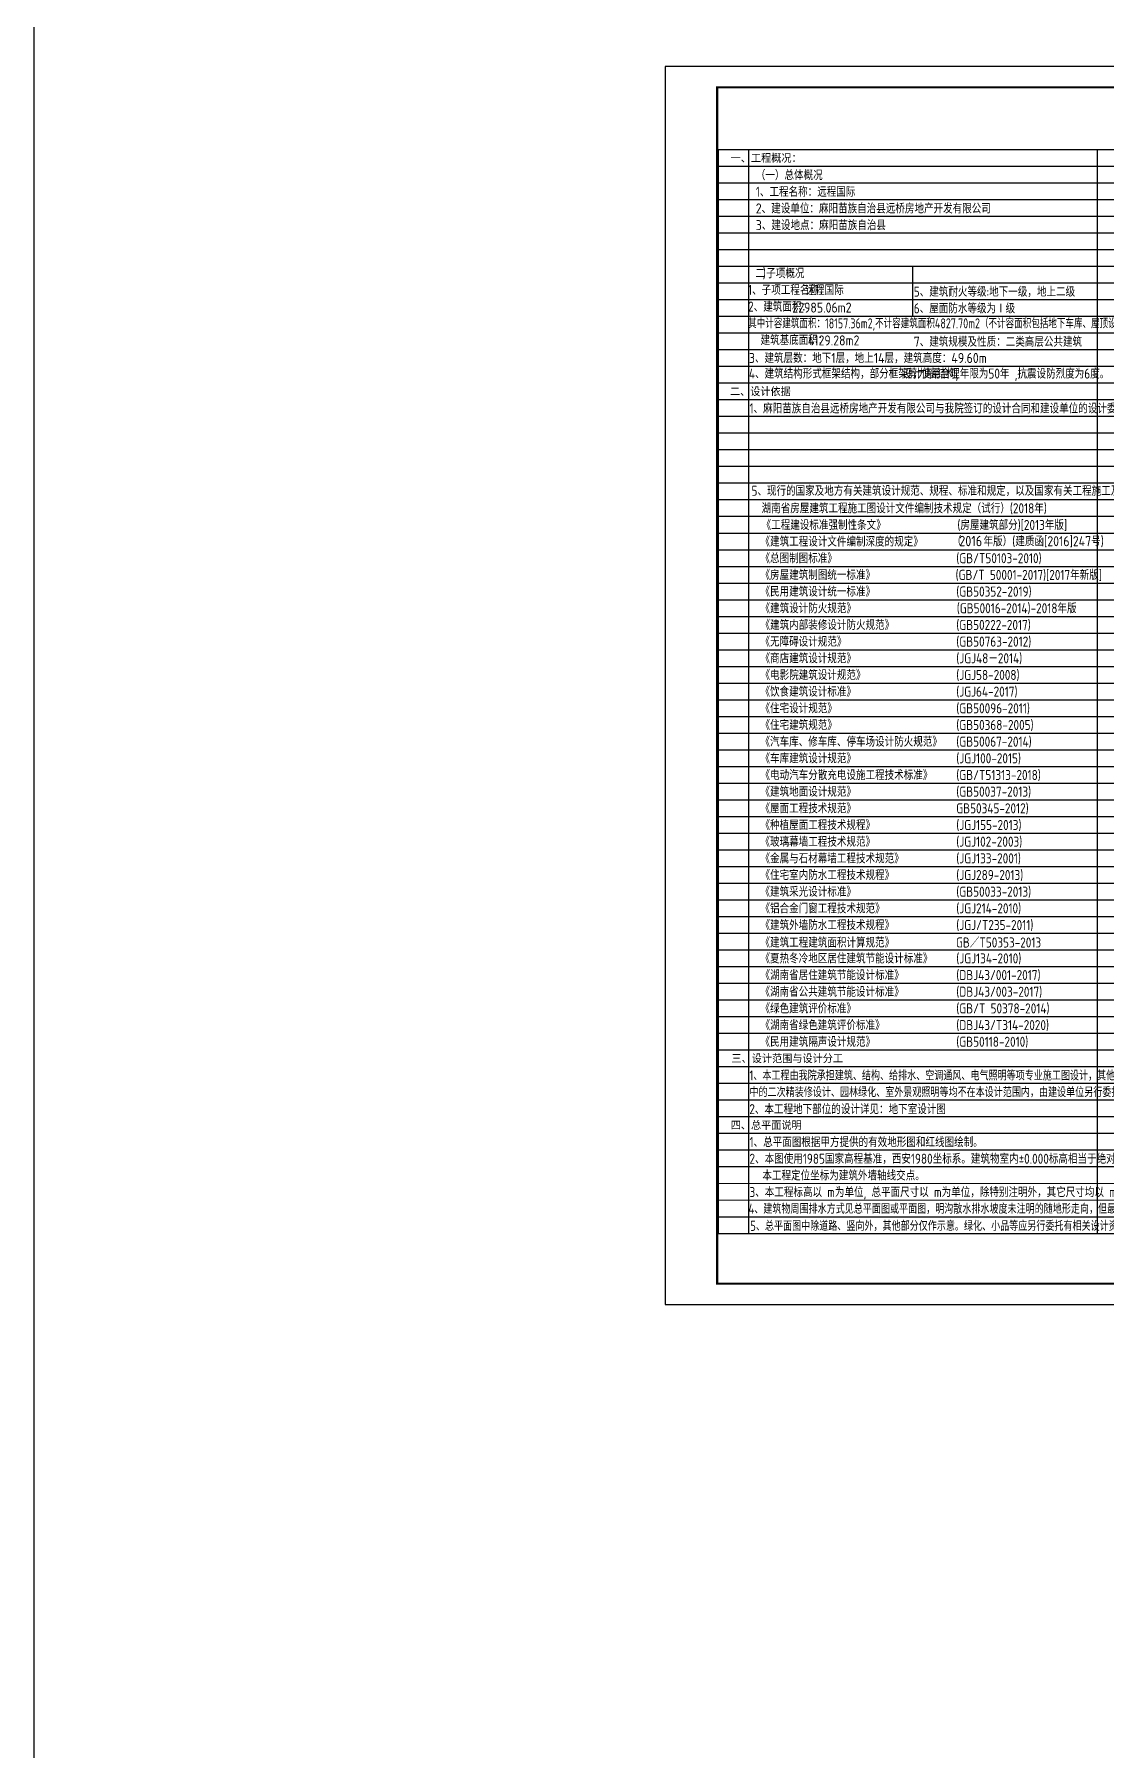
# Model space of a CAD drawing. Extents: x -737978 to 768813, y -372247 to 1140308.
# Drawn here: x -719120 to -667669, y -65306 to 17038 of the extents above; entities that cross this region are included whole.
import ezdxf

# ---------------------------------------------------------------- set-up
doc = ezdxf.new("R2010")
doc.units = 0
doc.header["$LTSCALE"] = 1000
doc.header["$MEASUREMENT"] = 0
doc.layers.get('0').update_dxf_attribs({"linetype": 'CONTINUOUS'})
for name, color, linetype in [('0-网审修改内容', 6, 'CONTINUOUS'), ('A-ANNO-IDEN-INDX', 3, 'CONTINUOUS'), ('A-ANNO-TABS', 7, 'CONTINUOUS'), ('A-ANNO-TEXT', 7, 'CONTINUOUS'), ('A-ANNO-TEXT修改内容', 2, 'CONTINUOUS'), ('PUB_TITLE', 4, 'CONTINUOUS'), ('需要填写', 1, 'CONTINUOUS')]:
    doc.layers.add(name, color=color, linetype=linetype)
doc.styles.add('A-单线字', font='GBENOR', dxfattribs={"bigfont": 'GBCBIG'})
doc.styles.add('A-黑体', font='simhei_0.ttf', dxfattribs={"width": 0.85})

msp = doc.modelspace()

# ---------------------------------------------------------------- linework, layer by layer
at = {"color": 1}
msp.add_lwpolyline([(-719119.7, 88793.3), (768813.4, 88793.3), (768813.4, -372247.3), (-719119.7, -372247.3)], close=True, dxfattribs=at)
at = {"layer": 'A-ANNO-TABS', "color": 8}
for p, q in [((-686303.2, 11497.5), (-686303.2, -40502.5)), ((-684857.6, 11497.5), (-684857.6, -40502.5)), ((-668132.6, 11497.5), (-668132.6, -40502.5)), ((-614358.7, 9097.5), (-686357.6, 9097.5)), ((-614358.7, 8297.5), (-686357.6, 8297.5)), ((-614358.7, 7497.5), (-686357.6, 7497.5)), ((-614358.7, 6697.5), (-686357.6, 6697.5)), ((-614358.7, 5897.5), (-686357.6, 5897.5)), ((-676982.1, 5897.5), (-676982.1, 3497.5)), ((-614358.7, 5097.5), (-686357.6, 5097.5)), ((-614358.7, 4297.5), (-686357.6, 4297.5)), ((-614358.7, 3497.5), (-686357.6, 3497.5)), ((-614358.7, 2697.5), (-686357.6, 2697.5)), ((-614358.7, 1897.5), (-686357.5, 1897.5)), ((-614358.7, 1097.5), (-686357.6, 1097.5)), ((-614358.7, 297.5), (-686357.6, 297.5)), ((-614358.7, -502.5), (-686357.6, -502.5)), ((-614358.7, -1302.5), (-686357.6, -1302.5)), ((-614358.7, -2102.5), (-686357.6, -2102.5)), ((-614358.7, -2902.5), (-686357.6, -2902.5)), ((-614358.7, -3702.5), (-686357.6, -3702.5)), ((-614358.7, -4502.5), (-686357.6, -4502.5)), ((-614358.7, -5302.5), (-686357.6, -5302.5)), ((-614358.7, -6102.5), (-686357.6, -6102.5)), ((-614358.7, -6902.5), (-686357.6, -6902.5)), ((-614358.7, -7702.5), (-686357.6, -7702.5)), ((-614358.7, -8502.5), (-686357.6, -8502.5)), ((-614358.7, -9302.5), (-686357.6, -9302.5)), ((-614358.7, -10102.5), (-686357.6, -10102.5)), ((-614358.7, -10902.5), (-686357.6, -10902.5)), ((-614358.7, -11702.5), (-686357.6, -11702.5)), ((-614358.7, -12502.5), (-686357.6, -12502.5)), ((-614358.7, -13302.5), (-686357.6, -13302.5)), ((-614358.7, -14102.5), (-686357.6, -14102.5)), ((-614358.7, -14902.5), (-686357.6, -14902.5)), ((-614358.7, -15702.5), (-686357.6, -15702.5)), ((-614358.7, -16502.5), (-686357.6, -16502.5)), ((-614358.7, -17302.5), (-686357.6, -17302.5)), ((-614358.7, -18102.5), (-686357.6, -18102.5)), ((-614358.7, -18902.5), (-686357.6, -18902.5)), ((-614358.7, -19702.5), (-686357.6, -19702.5)), ((-614358.7, -20502.5), (-686357.6, -20502.5)), ((-614358.7, -21302.5), (-686357.6, -21302.5)), ((-614358.7, -22102.5), (-686357.6, -22102.5)), ((-614358.7, -22902.5), (-686357.6, -22902.5)), ((-614358.7, -23702.5), (-686357.6, -23702.5)), ((-614358.7, -24502.5), (-686357.6, -24502.5)), ((-614358.7, -25302.5), (-686357.6, -25302.5)), ((-614358.7, -26102.5), (-686357.6, -26102.5)), ((-614358.7, -26902.5), (-686357.6, -26902.5)), ((-614358.7, -27702.5), (-686357.6, -27702.5)), ((-614358.7, -28502.5), (-686357.6, -28502.5)), ((-614358.7, -29302.5), (-686357.6, -29302.5)), ((-614358.7, -30102.5), (-686357.6, -30102.5)), ((-614358.7, -30902.5), (-686357.6, -30902.5)), ((-614358.7, -31702.5), (-686357.6, -31702.5)), ((-614358.7, -32502.5), (-686357.6, -32502.5)), ((-614358.7, -33302.5), (-686357.6, -33302.5)), ((-614358.7, -34102.5), (-686357.6, -34102.5)), ((-614358.7, -34902.5), (-686357.6, -34902.5)), ((-614358.7, -35702.5), (-686357.6, -35702.5)), ((-614358.7, -36506.2), (-686357.6, -36502.5)), ((-614358.7, -37306.2), (-686357.6, -37302.5)), ((-614358.7, -38106.2), (-686353.2, -38102.5)), ((-614358.7, -38906.2), (-686353.2, -38902.5)), ((-614358.7, -39702.5), (-686353.2, -39702.5)), ((-614358.7, -40502.5), (-686353.2, -40502.5))]:
    msp.add_line(p, q, dxfattribs=at)
for points in [[(-614358.7, 11497.5), (-686357.6, 11497.5)], [(-614358.7, 10697.5), (-686357.6, 10697.5)], [(-614358.7, 9897.5), (-686357.6, 9897.5)]]:
    msp.add_lwpolyline(points, dxfattribs=at)
at = {"layer": 'PUB_TITLE'}
msp.add_lwpolyline([(-688857.6, -43902.5), (-604757.6, -43902.5), (-604757.6, 15497.5), (-688857.6, 15497.5)], close=True, dxfattribs=at)
at = {"layer": 'PUB_TITLE', "const_width": 100}
msp.add_lwpolyline([(-686357.6, -42902.5), (-605757.6, -42902.5), (-605757.6, 14497.5), (-686357.6, 14497.5)], close=True, dxfattribs=at)

# ---------------------------------------------------------------- texts
at = {"layer": '0-网审修改内容', "style": 'A-单线字', "width": 0.95}
for s, p in [('《湖南省绿色建筑评价标准》', (-684278.4, -30736.9)), ('(DBJ43/T314-2020)', (-674885.6, -30736.9)), ('《民用建筑隔声设计规范》', (-684278.4, -31536.9)), ('(GB50118-2010)', (-674885.6, -31536.9))]:
    msp.add_text(s, height=482.27, dxfattribs=at).set_placement(p)
at = {"layer": 'A-ANNO-IDEN-INDX', "color": 6, "style": 'A-单线字', "width": 0.95}
msp.add_text('1、麻阳苗族自治县远桥房地产开发有限公司与我院签订的设计合同和建设单位的设计委托书及相关往来函件。', height=482.27, dxfattribs=at).set_placement((-684805.7, -1149.2))
at = {"layer": 'A-ANNO-TEXT'}
for s, height, style, width, p in [('一、工程概况：', 375.53, 'A-黑体', 0.95, (-685710, 10918)), ('（一）总体概况', 482.27, 'A-单线字', 0.95, (-684503.2, 10043.2)), ('1、工程名称：远程国际', 482.27, 'A-单线字', 0.95, (-684503.2, 9243.2)), ('二', 482.3, 'A-单线字', 0.95, (-684519.7, 5333.8)), (')', 500, 'A-单线字', 0.95, (-684168.7, 5333.8)), ('子项概况', 482.27, 'A-单线字', 0.95, (-684002, 5333.8)), ('1、子项工程名称：', 482.27, 'A-单线字', 0.95, (-684875.9, 4533.8)), ('5、建筑耐火等级:地下一级，地上二级', 482.27, 'A-单线字', 0.95, (-676924.7, 4450.8)), ('2、建筑面积：', 482.27, 'A-单线字', 0.95, (-684869.4, 3733.8)), ('6、屋面防水等级为Ⅰ级', 482.27, 'A-单线字', 0.95, (-676924.7, 3650.8)), ('建筑基底面积：', 482.27, 'A-单线字', 0.95, (-684275.3, 2132.6)), ('4、建筑结构形式框架结构，部分框架剪力墙结构,', 482.27, 'A-单线字', 0.95, (-684834.2, 522.1)), ('设计使用合理年限为50年 ,抗震设防烈度为6度。', 482.27, 'A-单线字', 0.95, (-677466.8, 522.1)), ('二、设计依据', 375.53, 'A-黑体', 0.95, (-685745, -278.2)), ('5、现行的国家及地方有关建筑设计规范、规程、标准和规定，以及国家有关工程施工及验收规范，主要有：', 482.27, 'A-单线字', 0.95, (-684710.4, -5101.6)), ('三、设计范围与设计分工', 375.527, 'A-黑体', 0.95, (-685670.8, -32279.2)), ('1、本工程由我院承担建筑、结构、给排水、空调通风、电气照明等项专业施工图设计，其他的配套工程如建筑专业', 482.27, 'A-单线字', 0.9, (-684805.7, -33149.2)), ('中的二次精装修设计、园林绿化、室外景观照明等均不在本设计范围内，由建设单位另行委托各相关专业设计单位承担', 482.27, 'A-单线字', 0.9, (-684805.7, -33949.2)), ('2、本工程地下部位的设计详见：地下室设计图', 482.27, 'A-单线字', 0.95, (-684814.3, -34768.7)), ('四、总平面说明', 375.53, 'A-黑体', 0.95, (-685706.6, -35479.2)), ('1、总平面图根据甲方提供的有效地形图和红线图绘制。', 482.27, 'A-单线字', 0.95, (-684805.7, -36349.2)), ('本工程定位坐标为建筑外墙轴线交点。', 482.27, 'A-单线字', 0.95, (-684186.2, -37949.3)), ('3、本工程标高以 m为单位, 总平面尺寸以 m为单位，除特别注明外，其它尺寸均以 mm为单位；', 482.27, 'A-单线字', 0.95, (-684805.8, -38749.3)), ('4、建筑物周围排水方式见总平面图或平面图，明沟散水排水坡度未注明的随地形走向，但最小坡度不应小于0.5%%%', 482.27, 'A-单线字', 0.9, (-684854.4, -39546.1)), ('5、总平面图中除道路、竖向外，其他部分仅作示意。绿化、小品等应另行委托有相关设计资质的景观设计单位设计。', 482.27, 'A-单线字', 0.9, (-684768.5, -40366.2))]:
    msp.add_text(s, height=height, dxfattribs=dict(at, style=style, width=width)).set_placement(p)
at = {"layer": 'A-ANNO-TEXT', "color": 2, "style": 'A-单线字', "width": 0.95}
msp.add_text('湖南省房屋建筑工程施工图设计文件编制技术规定（试行）(2018年)', height=482.27, dxfattribs=at).set_placement((-684225.4, -5940))
at = {"layer": 'A-ANNO-TEXT', "color": 0, "style": 'A-单线字', "width": 0.95}
for s, p in [('《工程建设标准强制性条文》', (-684225.4, -6740)), ('(房屋建筑部分)[2013年版]', (-674832.6, -6740)), ('《建筑工程设计文件编制深度的规定》', (-684278.4, -7536.9)), ('《总图制图标准》', (-684278.4, -8336.9)), ('(GB/T50103-2010)', (-674885.6, -8336.9)), ('《房屋建筑制图统一标准》', (-684278.4, -9136.9)), ('(GB/T 50001-2017)[2017年新版]', (-674918, -9136.9)), ('《民用建筑设计统一标准》', (-684278.4, -9936.9)), ('(GB50352-2019)', (-674885.6, -9936.9)), ('《建筑设计防火规范》', (-684278.4, -10736.9)), ('(GB50016-2014)-2018年版', (-674860.9, -10736.9)), ('《建筑内部装修设计防火规范》', (-684278.4, -11536.9)), ('(GB50222-2017)', (-674885.6, -11536.9)), ('《无障碍设计规范》', (-684278.4, -12336.9)), ('(GB50763-2012)', (-674885.6, -12336.9)), ('《商店建筑设计规范》', (-684278.4, -13136.9)), ('(JGJ48－2014)', (-674885.6, -13136.9)), ('《电影院建筑设计规范》', (-684278.4, -13936.9)), ('(JGJ58-2008)', (-674885.6, -13936.9)), ('《饮食建筑设计标准》', (-684278.4, -14736.9)), ('(JGJ64-2017)', (-674885.6, -14736.9)), ('《住宅设计规范》', (-684278.4, -15536.9)), ('(GB50096-2011)', (-674885.6, -15536.9)), ('《住宅建筑规范》', (-684278.4, -16336.9)), ('(GB50368-2005)', (-674885.6, -16336.9)), ('《汽车库、修车库、停车场设计防火规范》', (-684278.4, -17136.9)), ('(GB50067-2014)', (-674885.6, -17136.9)), ('《车库建筑设计规范》', (-684278.4, -17936.9)), ('(JGJ100-2015)', (-674885.6, -17936.9)), ('《电动汽车分散充电设施工程技术标准》', (-684278.4, -18736.9)), ('(GB/T51313-2018)', (-674885.6, -18736.9)), ('《建筑地面设计规范》', (-684278.4, -19536.9)), ('(GB50037-2013)', (-674885.6, -19536.9)), ('《屋面工程技术规范》', (-684278.4, -20336.9)), ('GB50345-2012)', (-674885.6, -20336.9)), ('《种植屋面工程技术规程》', (-684278.4, -21136.7)), ('《玻璃幕墙工程技术规范》', (-684278.4, -21936.7)), ('(JGJ155-2013)', (-674885.6, -21136.7)), ('(JGJ102-2003)', (-674885.6, -21936.7)), ('《金属与石材幕墙工程技术规范》', (-684278.4, -22736.7)), ('(JGJ133-2001)', (-674885.6, -22736.7)), ('《住宅室内防水工程技术规程》', (-684278.4, -23536.9)), ('(JGJ289-2013)', (-674885.6, -23536.9)), ('《建筑采光设计标准》', (-684278.4, -24336.9)), ('(GB50033-2013)', (-674885.6, -24336.9)), ('《铝合金门窗工程技术规范》', (-684278.4, -25136.9)), ('(JGJ214-2010)', (-674885.6, -25136.9)), ('《建筑外墙防水工程技术规程》', (-684278.4, -25936.9)), ('(JGJ/T235-2011)', (-674885.6, -25936.9)), ('《建筑工程建筑面积计算规范》', (-684278.4, -26773.2)), ('GB／T50353-2013', (-674897.4, -26773.3)), ('《夏热冬冷地区居住建筑节能设计标准》', (-684278.4, -27536.9)), ('(JGJ134-2010)', (-674885.6, -27536.9)), ('《湖南省居住建筑节能设计标准》', (-684278.4, -28336.9)), ('(DBJ43/001-2017)', (-674885.6, -28336.9)), ('《湖南省公共建筑节能设计标准》', (-684278.4, -29136.9)), ('(DBJ43/003-2017)', (-674885.6, -29136.9)), ('《绿色建筑评价标准》', (-684278.4, -29936.9)), ('(GB/T 50378-2014)', (-674885.6, -29936.9))]:
    msp.add_text(s, height=482.27, dxfattribs=at).set_placement(p)
at = {"layer": 'A-ANNO-TEXT', "color": 6, "style": 'A-单线字', "width": 0.95}
msp.add_text('2、本图使用1985国家高程基准，西安1980坐标系。建筑物室内%%P0.000标高相当于绝对标高：154.20', height=482.27, dxfattribs=at).set_placement((-684805.7, -37149.2))
at = {"layer": 'A-ANNO-TEXT修改内容', "color": 0, "style": 'A-单线字'}
for s, height, p in [('（', 482.3, (-675095.8, -7520.5)), ('2016', 500, (-674744.7, -7520.5)), ('年版）(建质函[2016]247号)', 482.27, (-673578, -7520.4))]:
    msp.add_text(s, height=height, rotation=0.002413, dxfattribs=at).set_placement(p)
at = {"layer": '需要填写', "color": 6, "linetype": 'ByBlock', "style": 'A-单线字'}
for s, p in [('2、建设单位：麻阳苗族自治县远桥房地产开发有限公司  ', (-684503.2, 8443.2)), ('3、建设地点：麻阳苗族自治县', (-684503.2, 7643.2)), ('远程国际', (-682119, 4531.5)), ('22985.06m2', (-682749.3, 3687.9)), ('4129.28m2', (-682008, 2110.5)), ('7、建筑规模及性质：二类高层公共建筑', (-676924.7, 2050.8)), ('3、建筑层数：地下1层，地上14层，建筑高度：49.60m', (-684834.2, 1269.5))]:
    msp.add_text(s, height=482.27, dxfattribs=at).set_placement(p)
at = {"layer": '需要填写', "color": 6, "linetype": 'ByBlock', "style": 'A-单线字', "width": 0.85}
msp.add_text('其中计容建筑面积：18157.36m2,不计容建筑面积4827.70m2（不计容面积包括地下车库、屋顶设备机房，出屋面楼梯间）', height=482.27, dxfattribs=at).set_placement((-684869.4, 2933.8))

doc.saveas('drawing.dxf')
